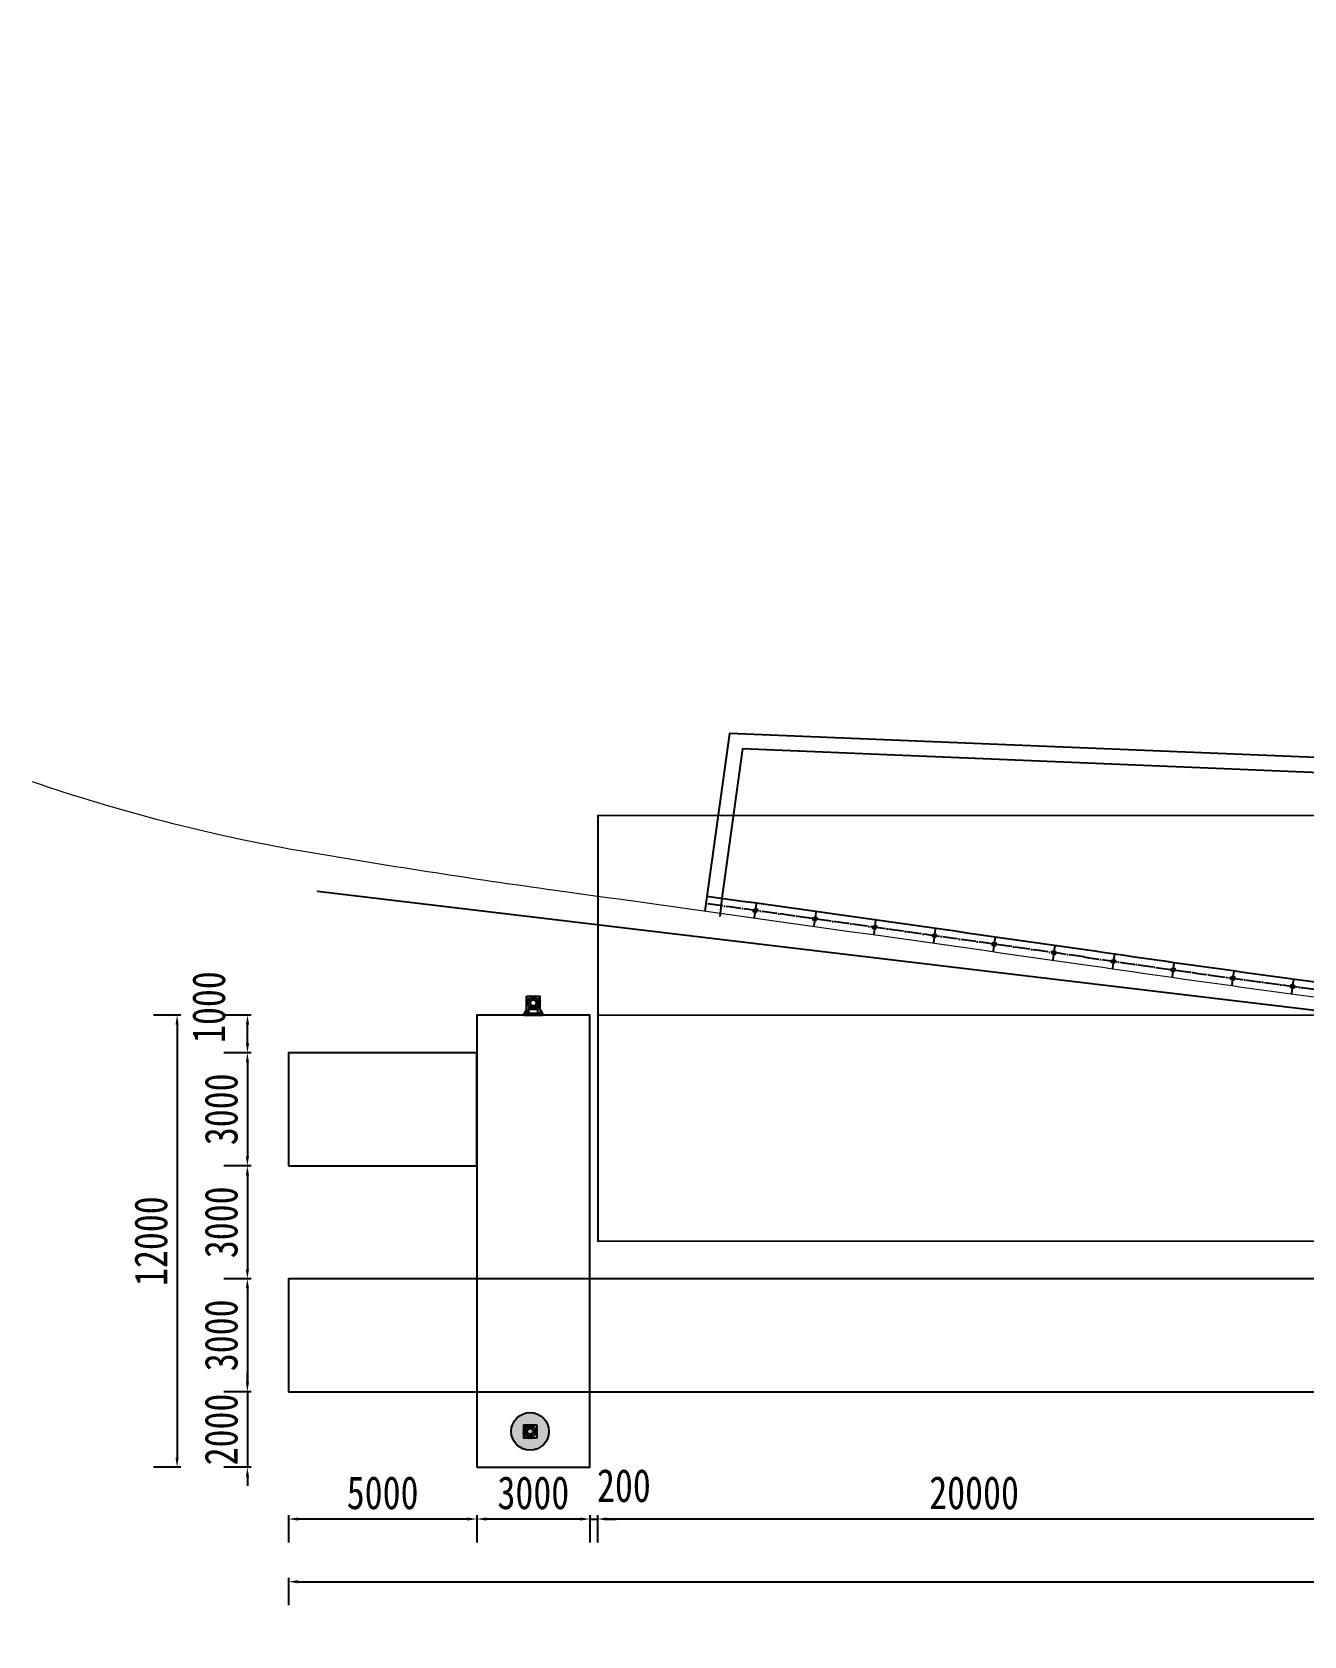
# Model space of a CAD drawing. Header units: millimetres. Extents: x -2018967 to 3675, y -751 to 1571936.
# Drawn here: x -1899858 to -1866098, y 1432752 to 1475330 of the extents above; entities that cross this region are included whole.
import ezdxf

# ---------------------------------------------------------------- set-up
doc = ezdxf.new("R2010")
doc.units = ezdxf.units.MM
doc.header["$LTSCALE"] = 1000
for name, pattern in [('-6_350_HOLE$0$DASH', [0.35, 0.25, -0.1]), ('ACAD_ISO03W100', [30, 12, -18]), ('DOTE', [2.42, 2, -0.2, 0.02, -0.2])]:
    doc.linetypes.add(name, pattern=pattern)
doc.layers.get('0').update_dxf_attribs({"linetype": 'CONTINUOUS'})
doc.layers.get('DEFPOINTS').update_dxf_attribs({"linetype": 'CONTINUOUS'})
for name, color, linetype in [('1-下木', 215, 'CONTINUOUS'), ('1-中心线', 4, 'DOTE'), ('1-园路', 2, 'CONTINUOUS'), ('1-构筑物', 232, 'CONTINUOUS'), ('1-水岸线', 5, 'CONTINUOUS'), ('1-细部表达', 252, 'CONTINUOUS'), ('1-铺装分割线', 3, 'CONTINUOUS'), ('W-ALUMINUM_FRAME铝架', 30, 'CONTINUOUS')]:
    doc.layers.add(name, color=color, linetype=linetype)
doc.styles.add('STANDARD_T3', font='simplex.shx', dxfattribs={"width": 0.7, "bigfont": 'gbcbig.shx'})
doc.styles.add('zz-1', font='arial.ttf', dxfattribs={"width": 0.8})
doc.styles.add('黑体', font='simhei.ttf', dxfattribs={"width": 0.8})
doc.dimstyles.new('W&&250', dxfattribs={"dimtxt": 875, "dimasz": 250, "dimexe": 625, "dimexo": 750, "dimgap": 250, "dimtad": 1, "dimdec": 0, "dimzin": 0, "dimdsep": 46, "dimtxsty": 'STANDARD_T3', "dimcen": 0.09, "dimclrd": 1, "dimclre": 1, "dimclrt": 7, "dimazin": 2, "dimtfac": 1, "dimtdec": 0, "dimtix": 1, "dimtmove": 2, "dimatfit": 3, "dimfxl": 100, "dimtolj": 1, "dimtzin": 0, "dimarcsym": 0})

# ---------------------------------------------------------------- blocks, each defined once
blk = doc.blocks.new('*D523')
at = {"color": 1, "lineweight": -2, "transparency": 16777216}
for p, q in [((-1893053, 1434290), (-1893053, 1433565)), ((-1892803, 1434190), (-1822303, 1434190)), ((-1822053, 1434290), (-1822053, 1433565))]:
    blk.add_line(p, q, dxfattribs=at)
at = {"color": 1, "transparency": 16777216}
for points in [[(-1892803, 1434232), (-1892803, 1434149), (-1893053, 1434190)], [(-1822303, 1434232), (-1822303, 1434149), (-1822053, 1434190)]]:
    blk.add_solid(points, dxfattribs=at)
at = {"layer": 'DEFPOINTS', "color": 0, "transparency": 16777216}
for p in [(-1893053, 1442232), (-1822053, 1442232), (-1822053, 1434190)]:
    blk.add_point(p, dxfattribs=at)
at = {"color": 7, "transparency": 16777216, "insert": (-1854942, 1433326), "char_height": 875, "attachment_point": 5, "style": '黑体'}
blk.add_mtext('\\A1;71000', dxfattribs=at)
blk = doc.blocks.new('*D515')
at = {"color": 1, "lineweight": -2, "transparency": 16777216}
for p, q in [((-1884853, 1435955), (-1884853, 1435230)), ((-1865103, 1435855), (-1884603, 1435855)), ((-1864853, 1435955), (-1864853, 1435230))]:
    blk.add_line(p, q, dxfattribs=at)
at = {"color": 1, "transparency": 16777216}
for points in [[(-1884603, 1435897), (-1884603, 1435814), (-1884853, 1435855)], [(-1865103, 1435897), (-1865103, 1435814), (-1864853, 1435855)]]:
    blk.add_solid(points, dxfattribs=at)
at = {"layer": 'DEFPOINTS', "color": 0, "transparency": 16777216}
for p in [(-1884853, 1442232), (-1864853, 1442232), (-1884853, 1435855)]:
    blk.add_point(p, dxfattribs=at)
at = {"color": 7, "transparency": 16777216, "insert": (-1874853, 1436548), "char_height": 875, "attachment_point": 5, "style": '黑体'}
blk.add_mtext('\\A1;20000', dxfattribs=at)
blk = doc.blocks.new('*D519')
at = {"color": 1, "lineweight": -2, "transparency": 16777216}
for p, q in [((-1888053, 1435955), (-1888053, 1435230)), ((-1885303, 1435855), (-1887803, 1435855)), ((-1885053, 1435955), (-1885053, 1435230))]:
    blk.add_line(p, q, dxfattribs=at)
at = {"color": 1, "transparency": 16777216}
for points in [[(-1887803, 1435897), (-1887803, 1435814), (-1888053, 1435855)], [(-1885303, 1435897), (-1885303, 1435814), (-1885053, 1435855)]]:
    blk.add_solid(points, dxfattribs=at)
at = {"layer": 'DEFPOINTS', "color": 0, "transparency": 16777216}
for p in [(-1885053, 1442232), (-1888053, 1437232), (-1888053, 1435855)]:
    blk.add_point(p, dxfattribs=at)
at = {"color": 7, "transparency": 16777216, "insert": (-1886553, 1436548), "char_height": 875, "attachment_point": 5, "style": '黑体'}
blk.add_mtext('\\A1;3000', dxfattribs=at)
blk = doc.blocks.new('*D520')
at = {"color": 1, "lineweight": -2, "transparency": 16777216}
for p, q in [((-1893053, 1435955), (-1893053, 1435230)), ((-1888303, 1435855), (-1892803, 1435855)), ((-1888053, 1435955), (-1888053, 1435230))]:
    blk.add_line(p, q, dxfattribs=at)
at = {"color": 1, "transparency": 16777216}
for points in [[(-1892803, 1435897), (-1892803, 1435814), (-1893053, 1435855)], [(-1888303, 1435897), (-1888303, 1435814), (-1888053, 1435855)]]:
    blk.add_solid(points, dxfattribs=at)
at = {"layer": 'DEFPOINTS', "color": 0, "transparency": 16777216}
for p in [(-1893053, 1439232), (-1888053, 1437232), (-1893053, 1435855)]:
    blk.add_point(p, dxfattribs=at)
at = {"color": 7, "transparency": 16777216, "insert": (-1890553, 1436548), "char_height": 875, "attachment_point": 5, "style": '黑体'}
blk.add_mtext('\\A1;5000', dxfattribs=at)
blk = doc.blocks.new('基地主防控视频立柱')
h = blk.add_hatch(color=256)
h.dxf.hatch_style = 1
h.set_gradient(color1=(0, 0, 255), color2=(255, 255, 0), name='SPHERICAL')
h.paths.add_polyline_path([(500, 0, 1), (-500, 0, 1)])
blk.add_circle((0, 0), 500)
blk = doc.blocks.new('*D524')
at = {"color": 1, "lineweight": -2, "transparency": 16777216}
for p, q in [((-1895909, 1449232), (-1896634, 1449232)), ((-1896009, 1448982), (-1896009, 1437482)), ((-1895909, 1437232), (-1896634, 1437232))]:
    blk.add_line(p, q, dxfattribs=at)
at = {"color": 1, "transparency": 16777216}
for points in [[(-1896051, 1448982), (-1895967, 1448982), (-1896009, 1449232)], [(-1896051, 1437482), (-1895967, 1437482), (-1896009, 1437232)]]:
    blk.add_solid(points, dxfattribs=at)
at = {"layer": 'DEFPOINTS', "color": 0, "transparency": 16777216}
for p in [(-1888053, 1449232), (-1896009, 1437232), (-1888053, 1437232)]:
    blk.add_point(p, dxfattribs=at)
at = {"color": 7, "transparency": 16777216, "insert": (-1896701, 1443232), "char_height": 875, "attachment_point": 5, "rotation": 90, "style": '黑体'}
blk.add_mtext('\\A1;12000', dxfattribs=at)
blk = doc.blocks.new('langan')
at = {"layer": '1-中心线'}
blk.add_lwpolyline([(0, 0.178), (0, 0.04), (0, -0.19)], dxfattribs=at)
at = {"layer": '1-细部表达'}
blk.add_lwpolyline([(-0.04, 0.04), (0.04, 0.04), (0.04, -0.04), (-0.04, -0.04)], close=True, dxfattribs=at)
blk = doc.blocks.new('地形')
at = {"layer": '1-下木'}
blk.add_lwpolyline([(-35604, -10036), (-35649, -10523)], dxfattribs=at)
at = {"layer": '1-中心线', "ltscale": 0.2}
blk.add_lwpolyline([(-36028, -10178, -0.000708), (-25987, -11597, 0.005153), (-17572, -12752), (-1256, -12750, 0.016127), (33650, -12576, 0.008679), (54497, -11597, -0.027427), (59204, -11156)], format="xyb", dxfattribs=at)
at = {"layer": '1-园路'}
blk.add_lwpolyline([(-18659, -6753), (-35049, -6076), (-35604, -10036)], dxfattribs=at)
at = {"layer": '1-构筑物'}
blk.add_lwpolyline([(-17160, 12956), (-19600, 12876), (-18973, -6340), (-35395, -5662), (-36055, -10376)], dxfattribs=at)
at = {"layer": '1-水岸线', "linetype": 'ByBlock', "lineweight": 0}
blk.add_lwpolyline([(-53909, -6939, 0.038629), (-46802, -8774, 0.007898), (-40020, -9824, -0.000988), (-26015, -11795, 0.00516), (-17585, -12952), (-1258, -12950, 0.016125), (33657, -12776, 0.008682), (54518, -11796, -0.050876), (63222, -11388, 0.130266), (70486, -9883, -0.069788), (74590, -8505, 0.023438), (84923, -6070, 0.054926), (97088, -5255)], format="xyb", dxfattribs=at)
at = {"layer": '1-铺装分割线', "linetype": 'ByBlock'}
blk.add_lwpolyline([(-36000, -9980, -0.000708), (-25958, -11399, 0.005145), (-17559, -12552), (-1253, -12550, 0.016129), (33644, -12377, 0.008676), (54476, -11398, -0.027378), (59197, -10956)], format="xyb", dxfattribs=at)
at = {"layer": '1-构筑物'}
for p, xscale, yscale, zscale, rotation in [((-34711, -10363), 1000, 1000, 1000, 352.0153963550256), ((-33127, -10585), 999.9999999999998, 999.9999999999998, 999.9999999999998, 351.9897844261242), ((-31543, -10809), 999.9999999999999, 999.9999999999999, 999.9999999999999, 351.9641724972022), ((-29958, -11033), 999.9999999999999, 999.9999999999999, 999.9999999999999, 351.9385605682272), ((-28374, -11257), 1000, 1000, 1000, 351.9129486392683), ((-26790, -11483), 999.9999999999999, 999.9999999999999, 999.9999999999999, 351.887336710293), ((-25207, -11712), 1000, 1000, 1000, 351.7042036249348), ((-23623, -11940), 1000, 1000, 1000, 351.9266498785266), ((-22038, -12161), 1000, 1000, 1000, 352.1490961334314), ((-20453, -12377), 999.9999999999999, 999.9999999999999, 999.9999999999999, 352.371542387477)]:
    blk.add_blockref('langan', p, dxfattribs=dict(at, xscale=xscale, yscale=yscale, zscale=zscale, rotation=rotation))
at = {"layer": '1-细部表达', "style": 'zz-1'}
for tag in ['YSIZE', 'XSIZE']:
    blk.add_attdef(tag, (-6415, 7687), '', height=0.5, rotation=1.8287, dxfattribs=at)
blk = doc.blocks.new('*D517')
at = {"color": 1, "lineweight": -2, "transparency": 16777216}
for p, q in [((-1894043, 1448232), (-1894768, 1448232)), ((-1894143, 1447982), (-1894143, 1445482)), ((-1894043, 1445232), (-1894768, 1445232))]:
    blk.add_line(p, q, dxfattribs=at)
at = {"color": 1, "transparency": 16777216}
for points in [[(-1894184, 1447982), (-1894101, 1447982), (-1894143, 1448232)], [(-1894184, 1445482), (-1894101, 1445482), (-1894143, 1445232)]]:
    blk.add_solid(points, dxfattribs=at)
at = {"layer": 'DEFPOINTS', "color": 0, "transparency": 16777216}
for p in [(-1893053, 1448232), (-1894143, 1445232), (-1893053, 1445232)]:
    blk.add_point(p, dxfattribs=at)
at = {"color": 7, "transparency": 16777216, "insert": (-1894835, 1446732), "char_height": 875, "attachment_point": 5, "rotation": 90, "style": '黑体'}
blk.add_mtext('\\A1;3000', dxfattribs=at)
blk = doc.blocks.new('*D518')
at = {"color": 1, "lineweight": -2, "transparency": 16777216}
for p, q in [((-1894043, 1445232), (-1894768, 1445232)), ((-1894143, 1444982), (-1894143, 1442482)), ((-1894043, 1442232), (-1894768, 1442232))]:
    blk.add_line(p, q, dxfattribs=at)
at = {"color": 1, "transparency": 16777216}
for points in [[(-1894184, 1444982), (-1894101, 1444982), (-1894143, 1445232)], [(-1894184, 1442482), (-1894101, 1442482), (-1894143, 1442232)]]:
    blk.add_solid(points, dxfattribs=at)
at = {"layer": 'DEFPOINTS', "color": 0, "transparency": 16777216}
for p in [(-1893053, 1445232), (-1894143, 1442232), (-1893053, 1442232)]:
    blk.add_point(p, dxfattribs=at)
at = {"color": 7, "transparency": 16777216, "insert": (-1894835, 1443732), "char_height": 875, "attachment_point": 5, "rotation": 90, "style": '黑体'}
blk.add_mtext('\\A1;3000', dxfattribs=at)
blk = doc.blocks.new('*D506')
at = {"color": 1, "lineweight": -2, "transparency": 16777216}
for p, q in [((-1894043, 1442232), (-1894768, 1442232)), ((-1894143, 1441982), (-1894143, 1439482)), ((-1894043, 1439232), (-1894768, 1439232))]:
    blk.add_line(p, q, dxfattribs=at)
at = {"color": 1, "transparency": 16777216}
for points in [[(-1894184, 1441982), (-1894101, 1441982), (-1894143, 1442232)], [(-1894184, 1439482), (-1894101, 1439482), (-1894143, 1439232)]]:
    blk.add_solid(points, dxfattribs=at)
at = {"layer": 'DEFPOINTS', "color": 0, "transparency": 16777216}
for p in [(-1893053, 1442232), (-1894143, 1439232), (-1893053, 1439232)]:
    blk.add_point(p, dxfattribs=at)
at = {"color": 7, "transparency": 16777216, "insert": (-1894835, 1440732), "char_height": 875, "attachment_point": 5, "rotation": 90, "style": '黑体'}
blk.add_mtext('\\A1;3000', dxfattribs=at)
blk = doc.blocks.new('*D507')
at = {"color": 1, "lineweight": -2, "transparency": 16777216}
for p, q in [((-1894143, 1439482), (-1894143, 1439732)), ((-1894043, 1439232), (-1894768, 1439232)), ((-1894143, 1439232), (-1894143, 1437232)), ((-1894043, 1437232), (-1894768, 1437232)), ((-1894143, 1436982), (-1894143, 1436732))]:
    blk.add_line(p, q, dxfattribs=at)
at = {"color": 1, "transparency": 16777216}
for points in [[(-1894184, 1439482), (-1894101, 1439482), (-1894143, 1439232)], [(-1894184, 1436982), (-1894101, 1436982), (-1894143, 1437232)]]:
    blk.add_solid(points, dxfattribs=at)
at = {"layer": 'DEFPOINTS', "color": 0, "transparency": 16777216}
for p in [(-1893053, 1439232), (-1894143, 1437232), (-1888053, 1437232)]:
    blk.add_point(p, dxfattribs=at)
at = {"color": 7, "transparency": 16777216, "insert": (-1894835, 1438232), "char_height": 875, "attachment_point": 5, "rotation": 90, "style": '黑体'}
blk.add_mtext('\\A1;2000', dxfattribs=at)
blk = doc.blocks.new('*D510')
at = {"color": 1, "lineweight": -2, "transparency": 16777216}
for p, q in [((-1885303, 1435855), (-1885553, 1435855)), ((-1885053, 1435955), (-1885053, 1435230)), ((-1885053, 1435855), (-1884853, 1435855)), ((-1884853, 1435955), (-1884853, 1435230)), ((-1884603, 1435855), (-1884353, 1435855))]:
    blk.add_line(p, q, dxfattribs=at)
at = {"color": 1, "transparency": 16777216}
for points in [[(-1885303, 1435897), (-1885303, 1435814), (-1885053, 1435855)], [(-1884603, 1435897), (-1884603, 1435814), (-1884853, 1435855)]]:
    blk.add_solid(points, dxfattribs=at)
at = {"layer": 'DEFPOINTS', "color": 0, "transparency": 16777216}
for p in [(-1885053, 1442232), (-1884853, 1442232), (-1884853, 1435855)]:
    blk.add_point(p, dxfattribs=at)
at = {"color": 7, "transparency": 16777216, "insert": (-1884149, 1436738), "char_height": 875, "attachment_point": 5, "style": '黑体'}
blk.add_mtext('\\A1;200', dxfattribs=at)
blk = doc.blocks.new('*D528')
at = {"color": 1, "lineweight": -2, "transparency": 16777216}
for p, q in [((-1894040, 1449232), (-1894765, 1449232)), ((-1894140, 1448482), (-1894140, 1448982)), ((-1894040, 1448232), (-1894765, 1448232))]:
    blk.add_line(p, q, dxfattribs=at)
at = {"color": 1, "transparency": 16777216}
for points in [[(-1894182, 1448982), (-1894098, 1448982), (-1894140, 1449232)], [(-1894182, 1448482), (-1894098, 1448482), (-1894140, 1448232)]]:
    blk.add_solid(points, dxfattribs=at)
at = {"layer": 'DEFPOINTS', "color": 0, "transparency": 16777216}
for p in [(-1894140, 1449232), (-1888053, 1449232), (-1888053, 1448232)]:
    blk.add_point(p, dxfattribs=at)
at = {"color": 7, "transparency": 16777216, "insert": (-1895165, 1449445), "char_height": 875, "attachment_point": 5, "rotation": 90, "style": '黑体'}
blk.add_mtext('\\A1;1000', dxfattribs=at)
blk = doc.blocks.new('外置抱桩器')
for p, q in [((-178, 178), (-178, -178)), ((-111, 66, 0), (-125, 66, 0)), ((-124, 64, 0), (-124, 57, 0)), ((-117, 53, 0), (-120, 57, 0)), ((-118, -118), (-118, 178)), ((-118, 178), (118, 178)), ((-118, 118), (118, 118)), ((-115, 53, 0), (-118, 57, 0)), ((-113, 57, 0), (-113, 64, 0)), ((-64, 124, 0), (-57, 124, 0)), ((-57, 113, 0), (-64, 113, 0)), ((-53, 117, 0), (-57, 120, 0)), ((-53, 115, 0), (-57, 118, 0)), ((53, 117, 0), (57, 120, 0)), ((53, 115, 0), (57, 118, 0)), ((64, 124, 0), (57, 124, 0)), ((57, 113, 0), (64, 113, 0)), ((66, 111, 0), (66, 125, 0)), ((111, 66, 0), (125, 66, 0)), ((113, 57, 0), (113, 64, 0)), ((115, 53, 0), (118, 57, 0)), ((117, 53, 0), (120, 57, 0)), ((118, 178), (118, -118)), ((124, 64, 0), (124, 57, 0)), ((178, 178), (178, -178)), ((178, -118), (-178, -118)), ((178, -178), (-178, -178)), ((-124, -64, 0), (-124, -57, 0)), ((-117, -53, 0), (-120, -57, 0)), ((-115, -53, 0), (-118, -57, 0)), ((-113, -57, 0), (-113, -64, 0)), ((-57, -113, 0), (-64, -113, 0)), ((-64, -124, 0), (-57, -124, 0)), ((-53, -115, 0), (-57, -118, 0)), ((-53, -117, 0), (-57, -120, 0)), ((53, -115, 0), (57, -118, 0)), ((53, -117, 0), (57, -120, 0)), ((57, -113, 0), (64, -113, 0)), ((64, -124, 0), (57, -124, 0)), ((66, -111, 0), (66, -125, 0)), ((113, -57, 0), (113, -64, 0)), ((115, -53, 0), (118, -57, 0)), ((117, -53, 0), (120, -57, 0)), ((124, -64, 0), (124, -57, 0))]:
    blk.add_line(p, q)
at = {"color": 6, "linetype": 'ACAD_ISO03W100'}
for p, q in [((-124, 50, 0), (-124, -50, 0)), ((-112, 50, 0), (-112, -50, 0)), ((50, 124, 0), (-50, 124, 0)), ((50, 112, 0), (-50, 112, 0)), ((112, 50, 0), (112, -50, 0)), ((124, 50, 0), (124, -50, 0)), ((50, -112, 0), (-50, -112, 0)), ((50, -124, 0), (-50, -124, 0))]:
    blk.add_line(p, q, dxfattribs=at)
at = {"color": 2}
for p, q in [((-118, 40, 0), (-118, 50, 0)), ((-50, 118, 0), (-40, 118, 0)), ((40, 118, 0), (50, 118, 0)), ((118, 40, 0), (118, 50, 0)), ((-118, -50, 0), (-118, -40, 0)), ((-50, -118, 0), (-40, -118, 0)), ((40, -118, 0), (50, -118, 0)), ((118, -50, 0), (118, -40, 0))]:
    blk.add_line(p, q, dxfattribs=at)
at = {"color": 4}
for p, q in [((-66, 118, 0), (-70, 118, 0)), ((-66, 124, 0), (-69, 124, 0)), ((-69, 112, 0), (-66, 112, 0)), ((-124, -66, 0), (-124, -69, 0)), ((-118, -66, 0), (-118, -70, 0)), ((-112, -69, 0), (-112, -66, 0)), ((-66, -118, 0), (-70, -118, 0)), ((-69, -112, 0), (-66, -112, 0)), ((-66, -124, 0), (-69, -124, 0)), ((112, -69, 0), (112, -66, 0)), ((118, -66, 0), (118, -70, 0)), ((124, -66, 0), (124, -69, 0))]:
    blk.add_line(p, q, dxfattribs=at)
at = {"elevation": 0}
for points in [[(-250, 283), (250, 283), (250, 326), (-250, 326)], [(-110, 66), (-113, 66), (-124, 66), (-127, 66)], [(-70, 113), (-68, 111), (-68, 125), (-70, 123)], [(-66, 110), (-66, 113), (-66, 124), (-66, 127)], [(66, 110), (66, 113), (66, 124), (66, 127)], [(110, 66), (113, 66), (124, 66), (127, 66)], [(-110, -66), (-113, -66), (-124, -66), (-127, -66)], [(-113, -70), (-111, -68), (-125, -68), (-123, -70)], [(-70, -113), (-68, -111), (-68, -125), (-70, -123)], [(-66, -110), (-66, -113), (-66, -124), (-66, -127)], [(66, -110), (66, -113), (66, -124), (66, -127)], [(110, -66), (113, -66), (124, -66), (127, -66)], [(113, -70), (111, -68), (125, -68), (123, -70)]]:
    blk.add_lwpolyline(points, close=True, dxfattribs=at)
for points in [[(-177, 196), (-197, 196), (-237, 266), (-237, 283)], [(-178, 178), (-178, 283), (-118, 283), (-118, 178)], [(178, 178), (178, 283), (118, 283), (118, 178)], [(178, 196), (198, 196), (238, 266), (238, 283)]]:
    blk.add_lwpolyline(points)
for points in [[(-178, 50), (-94, 50), (-94, 40), (-178, 40)], [(-40, 178), (-40, 94), (-50, 94), (-50, 178)], [(50, 178), (50, 94), (40, 94), (40, 178)], [(178, 50), (94, 50), (94, 40), (178, 40)], [(-178, -40), (-94, -40), (-94, -50), (-178, -50)], [(-40, -178), (-40, -94), (-50, -94), (-50, -178)], [(50, -178), (50, -94), (40, -94), (40, -178)], [(178, -40), (94, -40), (94, -50), (178, -50)]]:
    blk.add_lwpolyline(points, close=True)
for points in [[(-148, -32), (-148, 32, -0.414214), (-143, 38), (-93, 38, -0.414214), (-88, 32), (-88, -32, -0.414214), (-93, -38), (-143, -38, -0.414214)], [(-107, 64), (-107, 57), (-108, 57), (-108, 53), (-129, 53), (-129, 57), (-108, 57), (-130, 57), (-130, 64, -0.666667), (-124, 64, -0.363636), (-113, 64, -0.666667)], [(-64, 107), (-57, 107), (-57, 108), (-53, 108), (-53, 129), (-57, 129), (-57, 108), (-57, 130), (-64, 130, 0.666667), (-64, 124, 0.363636), (-64, 113, 0.666667)], [(-32, 148), (32, 148, -0.414214), (38, 143), (38, 93, -0.414214), (32, 88), (-32, 88, -0.414214), (-38, 93), (-38, 143, -0.414214)], [(64, 107), (57, 107), (57, 108), (53, 108), (53, 129), (57, 129), (57, 108), (57, 130), (64, 130, -0.666667), (64, 124, -0.363636), (64, 113, -0.666667)], [(148, -32), (148, 32, 0.414214), (143, 38), (93, 38, 0.414214), (88, 32), (88, -32, 0.414214), (93, -38), (143, -38, 0.414214)], [(107, 64), (107, 57), (108, 57), (108, 53), (129, 53), (129, 57), (108, 57), (130, 57), (130, 64, 0.666667), (124, 64, 0.363636), (113, 64, 0.666667)], [(-107, -64), (-107, -57), (-108, -57), (-108, -53), (-129, -53), (-129, -57), (-108, -57), (-130, -57), (-130, -64, 0.666667), (-124, -64, 0.363636), (-113, -64, 0.666667)], [(-64, -107), (-57, -107), (-57, -108), (-53, -108), (-53, -129), (-57, -129), (-57, -108), (-57, -130), (-64, -130, -0.666667), (-64, -124, -0.363636), (-64, -113, -0.666667)], [(-32, -148), (32, -148, 0.414214), (38, -143), (38, -93, 0.414214), (32, -88), (-32, -88, 0.414214), (-38, -93), (-38, -143, 0.414214)], [(64, -107), (57, -107), (57, -108), (53, -108), (53, -129), (57, -129), (57, -108), (57, -130), (64, -130, 0.666667), (64, -124, 0.363636), (64, -113, 0.666667)], [(107, -64), (107, -57), (108, -57), (108, -53), (129, -53), (129, -57), (108, -57), (130, -57), (130, -64, -0.666667), (124, -64, -0.363636), (113, -64, -0.666667)]]:
    blk.add_lwpolyline(points, format="xyb", close=True, dxfattribs=at)
for points in [[(-132, 53), (-104, 53), (-104, 50), (-132, 50), (-132, 53), (-131, 53)], [(-68, 111), (-66, 111), (-66, 125), (-68, 125)], [(-53, 132), (-53, 104), (-50, 104), (-50, 132), (-53, 132), (-53, 131)], [(53, 132), (53, 104), (50, 104), (50, 132), (53, 132), (53, 131)], [(132, 53), (104, 53), (104, 50), (132, 50), (132, 53), (131, 53)], [(-132, -53), (-104, -53), (-104, -50), (-132, -50), (-132, -53), (-131, -53)], [(-111, -68), (-111, -66), (-125, -66), (-125, -68)], [(-68, -111), (-66, -111), (-66, -125), (-68, -125)], [(-53, -132), (-53, -104), (-50, -104), (-50, -132), (-53, -132), (-53, -131)], [(53, -132), (53, -104), (50, -104), (50, -132), (53, -132), (53, -131)], [(132, -53), (104, -53), (104, -50), (132, -50), (132, -53), (131, -53)], [(111, -68), (111, -66), (125, -66), (125, -68)]]:
    blk.add_lwpolyline(points, dxfattribs=at)
at = {"color": 1}
for radius in [82.5, 78.5]:
    blk.add_circle((0, 0), radius, dxfattribs=at)
blk = doc.blocks.new('165NB')
for p, q in [((-178, 178), (178, 178)), ((-178, 178), (-178, -178)), ((-178, 118), (118, 118)), ((-111, 66, 0), (-125, 66, 0)), ((-124, 64, 0), (-124, 57, 0)), ((-117, 53, 0), (-120, 57, 0)), ((-118, -118), (-118, 118)), ((-115, 53, 0), (-118, 57, 0)), ((-113, 57, 0), (-113, 64, 0)), ((-64, 124, 0), (-57, 124, 0)), ((-57, 113, 0), (-64, 113, 0)), ((-53, 117, 0), (-57, 120, 0)), ((-53, 115, 0), (-57, 118, 0)), ((53, 117, 0), (57, 120, 0)), ((53, 115, 0), (57, 118, 0)), ((64, 124, 0), (57, 124, 0)), ((57, 113, 0), (64, 113, 0)), ((66, 111, 0), (66, 125, 0)), ((111, 66, 0), (125, 66, 0)), ((113, 57, 0), (113, 64, 0)), ((115, 53, 0), (118, 57, 0)), ((117, 53, 0), (120, 57, 0)), ((118, 118), (118, -118)), ((124, 64, 0), (124, 57, 0)), ((178, 178), (178, -178)), ((118, -118), (-178, -118)), ((178, -178), (-178, -178)), ((-124, -64, 0), (-124, -57, 0)), ((-117, -53, 0), (-120, -57, 0)), ((-115, -53, 0), (-118, -57, 0)), ((-113, -57, 0), (-113, -64, 0)), ((-57, -113, 0), (-64, -113, 0)), ((-64, -124, 0), (-57, -124, 0)), ((-53, -115, 0), (-57, -118, 0)), ((-53, -117, 0), (-57, -120, 0)), ((53, -115, 0), (57, -118, 0)), ((53, -117, 0), (57, -120, 0)), ((57, -113, 0), (64, -113, 0)), ((64, -124, 0), (57, -124, 0)), ((66, -111, 0), (66, -125, 0)), ((113, -57, 0), (113, -64, 0)), ((115, -53, 0), (118, -57, 0)), ((117, -53, 0), (120, -57, 0)), ((124, -64, 0), (124, -57, 0))]:
    blk.add_line(p, q)
at = {"color": 6, "linetype": 'ACAD_ISO03W100'}
for p, q in [((-124, 50, 0), (-124, -50, 0)), ((-112, 50, 0), (-112, -50, 0)), ((50, 124, 0), (-50, 124, 0)), ((50, 112, 0), (-50, 112, 0)), ((112, 50, 0), (112, -50, 0)), ((124, 50, 0), (124, -50, 0)), ((50, -112, 0), (-50, -112, 0)), ((50, -124, 0), (-50, -124, 0))]:
    blk.add_line(p, q, dxfattribs=at)
at = {"color": 2}
for p, q in [((-118, 40, 0), (-118, 50, 0)), ((-50, 118, 0), (-40, 118, 0)), ((40, 118, 0), (50, 118, 0)), ((118, 40, 0), (118, 50, 0)), ((-118, -50, 0), (-118, -40, 0)), ((-50, -118, 0), (-40, -118, 0)), ((40, -118, 0), (50, -118, 0)), ((118, -50, 0), (118, -40, 0))]:
    blk.add_line(p, q, dxfattribs=at)
at = {"color": 4}
for p, q in [((-66, 118, 0), (-70, 118, 0)), ((-66, 124, 0), (-69, 124, 0)), ((-69, 112, 0), (-66, 112, 0)), ((-124, -66, 0), (-124, -69, 0)), ((-118, -66, 0), (-118, -70, 0)), ((-112, -69, 0), (-112, -66, 0)), ((-66, -118, 0), (-70, -118, 0)), ((-69, -112, 0), (-66, -112, 0)), ((-66, -124, 0), (-69, -124, 0)), ((112, -69, 0), (112, -66, 0)), ((118, -66, 0), (118, -70, 0)), ((124, -66, 0), (124, -69, 0))]:
    blk.add_line(p, q, dxfattribs=at)
for points in [[(-178, 50), (-94, 50), (-94, 40), (-178, 40)], [(-40, 178), (-40, 94), (-50, 94), (-50, 178)], [(50, 178), (50, 94), (40, 94), (40, 178)], [(178, 50), (94, 50), (94, 40), (178, 40)], [(-178, -40), (-94, -40), (-94, -50), (-178, -50)], [(-40, -178), (-40, -94), (-50, -94), (-50, -178)], [(50, -178), (50, -94), (40, -94), (40, -178)], [(178, -40), (94, -40), (94, -50), (178, -50)]]:
    blk.add_lwpolyline(points, close=True)
at = {"elevation": 0}
for points in [[(-148, -32), (-148, 32, -0.414214), (-143, 38), (-93, 38, -0.414214), (-88, 32), (-88, -32, -0.414214), (-93, -38), (-143, -38, -0.414214)], [(-107, 64), (-107, 57), (-108, 57), (-108, 53), (-129, 53), (-129, 57), (-108, 57), (-130, 57), (-130, 64, -0.666667), (-124, 64, -0.363636), (-113, 64, -0.666667)], [(-64, 107), (-57, 107), (-57, 108), (-53, 108), (-53, 129), (-57, 129), (-57, 108), (-57, 130), (-64, 130, 0.666667), (-64, 124, 0.363636), (-64, 113, 0.666667)], [(-32, 148), (32, 148, -0.414214), (38, 143), (38, 93, -0.414214), (32, 88), (-32, 88, -0.414214), (-38, 93), (-38, 143, -0.414214)], [(64, 107), (57, 107), (57, 108), (53, 108), (53, 129), (57, 129), (57, 108), (57, 130), (64, 130, -0.666667), (64, 124, -0.363636), (64, 113, -0.666667)], [(148, -32), (148, 32, 0.414214), (143, 38), (93, 38, 0.414214), (88, 32), (88, -32, 0.414214), (93, -38), (143, -38, 0.414214)], [(107, 64), (107, 57), (108, 57), (108, 53), (129, 53), (129, 57), (108, 57), (130, 57), (130, 64, 0.666667), (124, 64, 0.363636), (113, 64, 0.666667)], [(-107, -64), (-107, -57), (-108, -57), (-108, -53), (-129, -53), (-129, -57), (-108, -57), (-130, -57), (-130, -64, 0.666667), (-124, -64, 0.363636), (-113, -64, 0.666667)], [(-64, -107), (-57, -107), (-57, -108), (-53, -108), (-53, -129), (-57, -129), (-57, -108), (-57, -130), (-64, -130, -0.666667), (-64, -124, -0.363636), (-64, -113, -0.666667)], [(-32, -148), (32, -148, 0.414214), (38, -143), (38, -93, 0.414214), (32, -88), (-32, -88, 0.414214), (-38, -93), (-38, -143, 0.414214)], [(64, -107), (57, -107), (57, -108), (53, -108), (53, -129), (57, -129), (57, -108), (57, -130), (64, -130, 0.666667), (64, -124, 0.363636), (64, -113, 0.666667)], [(107, -64), (107, -57), (108, -57), (108, -53), (129, -53), (129, -57), (108, -57), (130, -57), (130, -64, -0.666667), (124, -64, -0.363636), (113, -64, -0.666667)]]:
    blk.add_lwpolyline(points, format="xyb", close=True, dxfattribs=at)
for points in [[(-132, 53), (-104, 53), (-104, 50), (-132, 50), (-132, 53), (-131, 53)], [(-68, 111), (-66, 111), (-66, 125), (-68, 125)], [(-53, 132), (-53, 104), (-50, 104), (-50, 132), (-53, 132), (-53, 131)], [(53, 132), (53, 104), (50, 104), (50, 132), (53, 132), (53, 131)], [(132, 53), (104, 53), (104, 50), (132, 50), (132, 53), (131, 53)], [(-132, -53), (-104, -53), (-104, -50), (-132, -50), (-132, -53), (-131, -53)], [(-111, -68), (-111, -66), (-125, -66), (-125, -68)], [(-68, -111), (-66, -111), (-66, -125), (-68, -125)], [(-53, -132), (-53, -104), (-50, -104), (-50, -132), (-53, -132), (-53, -131)], [(53, -132), (53, -104), (50, -104), (50, -132), (53, -132), (53, -131)], [(132, -53), (104, -53), (104, -50), (132, -50), (132, -53), (131, -53)], [(111, -68), (111, -66), (125, -66), (125, -68)]]:
    blk.add_lwpolyline(points, dxfattribs=at)
for points in [[(-110, 66), (-113, 66), (-124, 66), (-127, 66)], [(-70, 113), (-68, 111), (-68, 125), (-70, 123)], [(-66, 110), (-66, 113), (-66, 124), (-66, 127)], [(66, 110), (66, 113), (66, 124), (66, 127)], [(110, 66), (113, 66), (124, 66), (127, 66)], [(-110, -66), (-113, -66), (-124, -66), (-127, -66)], [(-113, -70), (-111, -68), (-125, -68), (-123, -70)], [(-70, -113), (-68, -111), (-68, -125), (-70, -123)], [(-66, -110), (-66, -113), (-66, -124), (-66, -127)], [(66, -110), (66, -113), (66, -124), (66, -127)], [(110, -66), (113, -66), (124, -66), (127, -66)], [(113, -70), (111, -68), (125, -68), (123, -70)]]:
    blk.add_lwpolyline(points, close=True, dxfattribs=at)
at = {"color": 1}
for radius in [82.5, 78.5]:
    blk.add_circle((0, 0), radius, dxfattribs=at)

msp = doc.modelspace()

# ---------------------------------------------------------------- linework, layer by layer
at = {"color": 6, "linetype": '-6_350_HOLE$0$DASH', "const_width": 50}
for points in [[(-1884837.4, 1449232.1), (-1864837.4, 1449232.1), (-1864837.4, 1454532.1), (-1884837.4, 1454532.1)], [(-1884837.4, 1443232.1), (-1864837.4, 1443232.1), (-1864837.4, 1449232.1), (-1884837.4, 1449232.1)]]:
    msp.add_lwpolyline(points, close=True, dxfattribs=at)
at = {"color": 8}
msp.add_lwpolyline([(-1892279.2, 1452518.8), (-1892279.2, 1452518.8), (-1863509.9, 1449085.8), (-1802581.6, 1449740.7)], dxfattribs=at)
at = {"layer": 'W-ALUMINUM_FRAME铝架'}
for points in [[(-1888052.7, 1437232.1), (-1885052.7, 1437232.1), (-1885052.7, 1449232.1), (-1888052.7, 1449232.1)], [(-1893052.7, 1445232.1), (-1888052.7, 1445232.1), (-1888052.7, 1448232.1), (-1893052.7, 1448232.1)], [(-1893052.7, 1439232.1), (-1822052.7, 1439232.1), (-1822052.7, 1442232.1), (-1893052.7, 1442232.1)]]:
    msp.add_lwpolyline(points, close=True, dxfattribs=at)

# ---------------------------------------------------------------- block references
for name, p in [('地形', (-1845949.1, 1462373.7)), ('基地主防控视频立柱', (-1886638.1, 1438182.1)), ('165NB', (-1886638.1, 1438182.1))]:
    msp.add_blockref(name, p)
at = {"rotation": 179.9999999999999}
msp.add_blockref('外置抱桩器', (-1886552.6, 1449557.8, 0), dxfattribs=at)

# ---------------------------------------------------------------- dimensions: what is measured, and where the dimension line sits
dim = msp.add_linear_dim(base=(-1894140.1, 1449232.1), p1=(-1888052.7, 1448232.1), p2=(-1888052.7, 1449232.1), angle=90, dimstyle='W&&250', override={"dimtxsty": '黑体', "dimfxlon": 1})
dim.commit()
dim.dimension.update_dxf_attribs({"geometry": '*D528', "text_midpoint": (-1895164.9, 1449444.9), "dimtype": 160})
for base, p1, p2, picture, middle in [((-1896009, 1437232.1), (-1888052.7, 1449232.1), (-1888052.7, 1437232.1), '*D524', (-1896701.5, 1443232.1)), ((-1894142.5, 1445232.1), (-1893052.7, 1448232.1), (-1893052.7, 1445232.1), '*D517', (-1894835, 1446732.1)), ((-1894142.5, 1442232.1), (-1893052.7, 1445232.1), (-1893052.7, 1442232.1), '*D518', (-1894835, 1443732.1)), ((-1894142.5, 1439232.1), (-1893052.7, 1442232.1), (-1893052.7, 1439232.1), '*D506', (-1894835, 1440732.1)), ((-1894142.5, 1437232.1), (-1893052.7, 1439232.1), (-1888052.7, 1437232.1), '*D507', (-1894835, 1438232.1))]:
    dim = msp.add_linear_dim(base=base, p1=p1, p2=p2, angle=90, dimstyle='W&&250', override={"dimtxsty": '黑体', "dimfxlon": 1})
    dim.commit()
    dim.dimension.update_dxf_attribs({"geometry": picture, "text_midpoint": middle})
for base, p1, p2, picture, middle in [((-1822052.7, 1434190.4), (-1893052.7, 1442232.1), (-1822052.7, 1442232.1), '*D523', (-1854942.4, 1433326.1)), ((-1884852.7, 1435855.3), (-1885052.7, 1442232.1), (-1884852.7, 1442232.1), '*D510', (-1884148.6, 1436738.4))]:
    dim = msp.add_linear_dim(base=base, p1=p1, p2=p2, dimstyle='W&&250', override={"dimtxsty": '黑体', "dimfxlon": 1})
    dim.commit()
    dim.dimension.update_dxf_attribs({"geometry": picture, "text_midpoint": middle, "dimtype": 160})
for base, p1, p2, picture, middle in [((-1888052.7, 1435855.3), (-1885052.7, 1442232.1), (-1888052.7, 1437232.1), '*D519', (-1886552.7, 1436547.8)), ((-1884852.7, 1435855.3), (-1864852.7, 1442232.1), (-1884852.7, 1442232.1), '*D515', (-1874852.7, 1436547.8)), ((-1893052.7, 1435855.3), (-1888052.7, 1437232.1), (-1893052.7, 1439232.1), '*D520', (-1890552.7, 1436547.8))]:
    dim = msp.add_linear_dim(base=base, p1=p1, p2=p2, dimstyle='W&&250', override={"dimtxsty": '黑体', "dimfxlon": 1})
    dim.commit()
    dim.dimension.update_dxf_attribs({"geometry": picture, "text_midpoint": middle})

doc.saveas('drawing.dxf')
